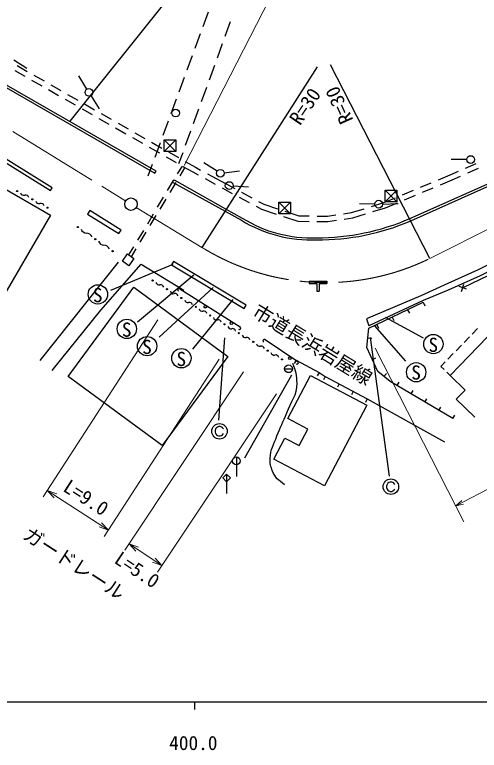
# Model space of a CAD drawing. Units: millimetres, scale not verified. Extents: x 40000 to 680000, y 20000 to 380000.
# Drawn here: x 444772 to 504785, y 198715 to 293817 of the extents above; entities that cross this region are included whole.
import ezdxf
from ezdxf.enums import TextEntityAlignment as Align

# ---------------------------------------------------------------- set-up
doc = ezdxf.new("R2010")
doc.units = ezdxf.units.MM
doc.header["$LTSCALE"] = 1000
doc.linetypes.add('CHAIN', pattern=[18.5, 12, -1.5, 3.5, -1.5])
for name, color, linetype, lineweight in [('M-BGD', 7, 'Continuous', 25), ('M-BMK', 2, 'CHAIN', 13), ('M-BMK-ROW', 30, 'Continuous', 25), ('M-BMK-SRVR', 3, 'Continuous', 25), ('M-STR-HTXT', 7, 'Continuous', 13), ('M-STR-STRC', 7, 'Continuous', 25), ('M-TTL-BAND', 7, 'Continuous', 25)]:
    doc.layers.add(name, color=color, linetype=linetype, lineweight=lineweight)
doc.styles.add('ＭＳ ゴシック', font='')
doc.styles.get('ＭＳ ゴシック').set_extended_font_data('MS Gothic')

msp = doc.modelspace()

# ---------------------------------------------------------------- linework, layer by layer
at = {"layer": 'M-BGD'}
for p, q in [((469126, 292314), (469815, 294191)), ((472615, 292878), (471932, 290998)), ((468093, 289498), (468782, 291375)), ((471591, 290058), (470908, 288178)), ((467059, 286681), (467748, 288559)), ((444678, 287991), (446345, 286886)), ((445089, 287240), (446391, 286496)), ((470567, 287238), (469884, 285359)), ((444783, 286609), (446085, 285865)), ((446954, 285369), (448256, 284625)), ((447260, 286000), (448562, 285257)), ((454093, 284202), (453039, 285902)), ((466026, 283865), (466715, 285742)), ((449431, 284761), (450733, 284017)), ((469543, 284419), (468860, 282539)), ((449125, 284129), (450427, 283386)), ((451602, 283521), (452904, 282778)), ((451296, 282890), (452598, 282146)), ((454618, 283351), (455664, 281646)), ((464992, 281049), (465681, 282926)), ((453467, 281650), (454769, 280907)), ((453773, 282282), (455075, 281538)), ((468519, 281599), (467836, 279719)), ((455944, 281042), (457246, 280298)), ((455638, 280411), (456941, 279667)), ((458115, 279803), (459418, 279059)), ((463959, 278232), (464648, 280110)), ((457809, 279171), (459112, 278428)), ((467495, 278779), (466812, 276899)), ((459980, 277932), (461283, 277188)), ((460286, 278563), (461589, 277819)), ((462457, 277324), (463760, 276580)), ((462925, 275416), (463614, 277293)), ((462151, 276692), (463454, 275948)), ((464628, 276084), (465931, 275340)), ((466471, 275959), (465950, 274523)), ((464322, 275453), (465625, 274709)), ((503170, 275097), (501170, 275118)), ((462029, 272974), (462580, 274477)), ((465813, 273224), (466429, 274250)), ((466140, 272982), (466757, 274008)), ((466493, 274213), (467768, 273485)), ((466799, 274844), (468108, 274097)), ((468108, 274097), (468791, 273727)), ((470915, 273584), (469220, 274646)), ((503026, 273997), (504400, 274599)), ((503292, 273359), (504664, 273967)), ((467768, 273485), (468481, 273099)), ((469670, 273251), (470989, 272537)), ((471834, 273382), (473819, 273633)), ((499497, 272478), (501011, 273113)), ((501011, 273113), (502111, 273595)), ((501288, 272470), (502378, 272953)), ((441787, 272310), (449374, 267904)), ((464524, 271081), (465297, 272367)), ((464852, 270840), (465625, 272125)), ((469361, 272623), (470680, 271908)), ((472038, 271969), (470279, 272921)), ((471869, 272060), (473188, 271346)), ((497191, 271512), (498574, 272092)), ((499755, 271828), (501288, 272470)), ((471559, 271432), (472878, 270718)), ((472976, 271695), (474971, 271555)), ((494885, 270546), (496268, 271126)), ((497449, 270862), (498833, 271441)), ((463236, 268939), (464009, 270224)), ((473757, 270241), (475076, 269527)), ((474067, 270870), (475386, 270155)), ((492448, 269525), (493963, 270160)), ((495143, 269896), (496527, 270475)), ((463563, 268697), (464336, 269983)), ((476265, 269679), (476948, 269309)), ((476948, 269309), (478736, 268717)), ((491298, 269332), (489298, 269366)), ((490850, 269028), (492448, 269525)), ((492297, 269339), (494296, 269404)), ((492688, 268867), (494221, 269509)), ((475956, 269051), (476669, 268664)), ((476669, 268664), (478538, 268045)), ((479685, 268403), (481473, 267811)), ((487231, 268074), (488296, 268233)), ((488296, 268233), (489895, 268731)), ((491048, 268357), (492688, 268867)), ((449374, 267904), (441405, 254181)), ((461948, 266796), (462721, 268082)), ((462275, 266555), (463048, 267840)), ((479487, 267731), (481356, 267112)), ((481473, 267811), (482825, 267795)), ((483825, 267782), (485177, 267766)), ((485177, 267766), (486242, 267926)), ((487333, 267381), (488453, 267549)), ((488453, 267549), (490093, 268059)), ((481356, 267112), (482790, 267095)), ((483790, 267083), (485224, 267065)), ((485224, 267065), (486344, 267233)), ((460660, 264654), (461432, 265939)), ((460987, 264412), (461760, 265698)), ((515829, 264797), (502642, 258519)), ((459527, 262771), (460144, 263797)), ((459855, 262529), (460472, 263555)), ((448057, 249127), (458172, 261808)), ((503113, 258352), (502171, 258686)), ((502475, 258048), (502809, 258990)), ((466122, 258379), (473889, 253465)), ((497534, 256643), (497751, 256192)), ((509810, 256280), (501015, 247177)), ((495534, 255680), (495751, 255229)), ((490202, 254489), (490526, 253607)), ((493534, 254717), (493750, 254267)), ((491533, 253755), (491750, 253304)), ((504559, 253249), (503864, 252529)), ((490405, 252033), (490902, 251982)), ((503516, 252170), (502822, 251451)), ((477109, 251808), (481352, 248985)), ((502474, 251091), (501779, 250372)), ((490978, 249237), (491434, 249443)), ((501432, 250012), (500737, 249293)), ((481110, 249146), (480874, 248705)), ((481110, 249146), (484088, 247553)), ((500390, 248933), (499814, 248337)), ((499814, 248337), (500234, 247931)), ((479642, 248041), (480642, 248041)), ((484088, 247553), (483852, 247112)), ((484088, 247553), (483852, 247112)), ((484088, 247553), (484883, 247061)), ((492475, 247038), (492790, 247427)), ((500594, 247583), (501015, 247177)), ((480051, 241607), (482969, 247168)), ((482969, 247168), (490263, 243341)), ((484883, 247061), (484646, 246621)), ((484883, 247061), (490311, 244137)), ((501015, 247177), (502963, 245295)), ((486693, 246087), (486455, 245646)), ((494171, 245862), (494426, 246292)), ((488502, 245112), (488265, 244672)), ((495972, 244796), (496226, 245226)), ((502963, 245295), (501806, 244097)), ((490311, 244137), (490074, 243697)), ((490311, 244137), (490074, 243697)), ((490311, 244137), (500278, 238592)), ((497772, 243730), (498027, 244160)), ((501806, 244097), (504195, 241788)), ((490263, 243341), (484795, 232920)), ((499573, 242664), (499828, 243095)), ((482633, 240252), (480051, 241607)), ((501374, 241598), (501628, 242029)), ((481511, 238115), (482633, 240252)), ((478234, 236363), (479662, 239085)), ((479662, 239085), (481511, 238115)), ((484795, 232920), (478234, 236363))]:
    msp.add_line(p, q, dxfattribs=at)
for points in [[(495815, 267453), (524004, 280027), (531697, 283402), (549053, 292471)], [(495937, 267173), (524131, 279784), (531824, 283158), (549181, 292228)], [(552949, 285083), (550430, 283868), (527904, 272474), (504634, 260837), (500730, 259050), (497239, 257473), (490202, 254489)], [(553166, 284633), (550653, 283421), (528138, 271876), (504883, 260065), (500765, 258224), (497552, 256852), (490526, 253607)], [(465170, 272154), (465350, 272454), (472003, 268731), (474155, 267514)], [(465170, 272154), (471961, 268419), (474051, 267254)], [(449593, 247817), (455916, 255629), (461110, 261548), (466625, 258191)], [(501374, 241598), (493271, 246395), (491680, 247682), (490276, 250793), (490533, 253273), (497534, 256643)]]:
    msp.add_lwpolyline(points, dxfattribs=at)
for points in [[(437131, 288136), (462890, 273320), (463034, 273570), (437275, 288386)], [(435869, 279481), (449382, 271079), (449616, 271455), (436103, 279857)], [(454189, 268047), (458223, 265509), (458515, 265974), (454481, 268511)], [(459360, 262894), (460178, 262291), (459494, 261364), (458676, 261967)], [(465037, 261482), (474427, 255821), (474687, 256254), (465297, 261914)], [(460140, 258592), (472318, 249643), (463841, 238108), (451663, 247057)]]:
    msp.add_lwpolyline(points, close=True, dxfattribs=at)
for centre, radius in [((454356, 283777), 500), ((465569, 281100), 500), ((503670, 275092), 500), ((471338, 273319), 500), ((472478, 271731), 500), ((445091, 271021), 75), ((447050, 269945), 75), ((491798, 269323), 500), ((449010, 268869), 75), ((452932, 266361), 75), ((455178, 264805), 75), ((457424, 263249), 75), ((462590, 259457), 75), ((464447, 258323), 75), ((466305, 257189), 75), ((468162, 256055), 75), ((469395, 256071), 175), ((470020, 254921), 75), ((472776, 253933), 175), ((471877, 253787), 75), ((473735, 252653), 75), ((475592, 251519), 75), ((477450, 250385), 75), ((479307, 249251), 75), ((480329, 249425), 175), ((480142, 248041), 500)]:
    msp.add_circle(centre, radius, dxfattribs=at)
for centre, radius, start, end in [((445954, 270911), 444, 197.15892, 285.28517), ((446188, 270055), 444, 17.15892, 105.28517), ((447913, 269835), 444, 197.15892, 285.28517), ((448147, 268978), 444, 17.15892, 105.28517), ((483020, 281777), 17069, 238.30245, 272.51837), ((483113, 281993), 17026, 238.25496, 272.17709), ((483793, 295428), 30449, 269.93758, 293.25427), ((484145, 294307), 29585, 269.27248, 293.48823), ((454090, 266395), 813, 203.09004, 267.48862), ((454019, 264771), 813, 23.09004, 87.48862), ((456336, 264839), 813, 203.09004, 267.48862), ((456265, 263215), 813, 23.09004, 87.48862), ((463415, 259285), 408, 192.53916, 284.65236), ((463622, 258495), 408, 12.53916, 104.65236), ((465273, 258151), 408, 192.53916, 284.65236), ((465479, 257361), 408, 12.53916, 104.65236), ((466021, 258220), 188, 57.68541, 237.68541), ((467130, 257017), 408, 192.53916, 284.65236), ((467337, 256227), 408, 12.53916, 104.65236), ((468988, 255883), 408, 192.53916, 284.65236), ((469194, 255093), 408, 12.53916, 104.65236), ((470845, 254749), 408, 192.53916, 284.65236), ((471052, 253958), 408, 12.53916, 104.65236), ((472703, 253615), 408, 192.53916, 284.65236), ((472909, 252824), 408, 12.53916, 104.65236), ((473789, 253307), 188, 237.68541, 57.68541), ((474560, 252481), 408, 192.53916, 284.65236), ((474767, 251690), 408, 12.53916, 104.65236), ((476418, 251347), 408, 192.53916, 284.65236), ((477005, 251652), 188, 56.35857, 236.35857), ((476624, 250556), 408, 12.53916, 104.65236), ((478275, 250213), 408, 192.53916, 284.65236), ((478482, 249422), 408, 12.53916, 104.65236), ((481248, 248829), 188, 236.35857, 56.35857)]:
    msp.add_arc(centre, radius, start, end, dxfattribs=at)
msp.add_open_spline([(479624, 233037), (478865, 233659), (478425, 233947), (478080, 234792), (477832, 235399), (477742, 235786), (477764, 236442), (477803, 237629), (478224, 238242), (478641, 239355), (479086, 240539), (479456, 241155), (479905, 242338), (480471, 243829), (481279, 244603), (481239, 246198), (481213, 247206), (481104, 247717), (480712, 248725)], degree=3, knots=[0, 0, 0, 0, 1, 1, 1, 2, 2, 2, 3, 3, 3, 4, 4, 4, 5, 5, 5, 6, 6, 6, 6], dxfattribs=at)
at = {"layer": 'M-BMK'}
for p, q in [((397263, 307791), (459111, 269740)), ((498411, 262308), (550258, 288454)), ((460476, 268904), (468961, 263730))]:
    msp.add_line(p, q, dxfattribs=at)
msp.add_arc((484972, 289633), 30451, 238.27921, 296.18886, dxfattribs=at)
at = {"layer": 'M-BMK-ROW'}
for p, q in [((464074, 276120), (464074, 277620)), ((464074, 277620), (465574, 277620)), ((464074, 277620), (465574, 276120)), ((465574, 277620), (464074, 276120)), ((465574, 277620), (465574, 276120)), ((465574, 276120), (464074, 276120)), ((492649, 269618), (492649, 271118)), ((492649, 271118), (494149, 271118)), ((492649, 271118), (494149, 269618)), ((494149, 271118), (492649, 269618)), ((494149, 271118), (494149, 269618)), ((478902, 268083), (478902, 269583)), ((478902, 269583), (480402, 269583)), ((478902, 269583), (480402, 268083)), ((480402, 269583), (478902, 268083)), ((480402, 269583), (480402, 268083)), ((494149, 269618), (492649, 269618)), ((480402, 268083), (478902, 268083))]:
    msp.add_line(p, q, dxfattribs=at)
at = {"layer": 'M-BMK-SRVR'}
for p, q in [((498411, 262308), (485567, 287358)), ((483859, 287078), (468961, 263730))]:
    msp.add_line(p, q, dxfattribs=at)
msp.add_circle((459793, 269321), 800, dxfattribs=at)
at = {"layer": 'M-STR-HTXT'}
for p, q in [((466675, 274331), (481342, 303097)), ((501744, 230312), (564467, 263092)), ((463265, 254385), (448430, 231463)), ((491333, 250724), (502786, 228269)), ((471173, 249268), (456337, 226345)), ((474339, 247645), (458990, 224580)), ((478582, 244822), (463233, 221756)), ((448973, 232302), (456881, 227185)), ((448973, 232302), (449853, 231361)), ((448973, 232302), (450192, 231886)), ((501744, 230312), (502514, 230997)), ((501744, 230312), (502746, 230554)), ((456881, 227185), (455662, 227601)), ((456881, 227185), (456001, 228126)), ((459544, 225412), (463787, 222589)), ((459544, 225412), (460412, 224459)), ((459544, 225412), (460758, 224980)), ((463787, 222589), (462919, 223542)), ((463787, 222589), (462573, 223021))]:
    msp.add_line(p, q, dxfattribs=at)
at = {"layer": 'M-STR-STRC'}
for p, q in [((451941, 280036), (483259, 319347)), ((457205, 258210), (465245, 261569)), ((460632, 254123), (467910, 260190)), ((482790, 259350), (485090, 259360)), ((482790, 259350), (482792, 259050)), ((482792, 259050), (483791, 259055)), ((483791, 259055), (483795, 258055)), ((484091, 259056), (485091, 259060)), ((484091, 259056), (484095, 258056)), ((485090, 259360), (485091, 259060)), ((463453, 252129), (470420, 258548)), ((483795, 258055), (484095, 258056)), ((467785, 250568), (472998, 257017)), ((492618, 254709), (497547, 252022)), ((491230, 253576), (495238, 249037)), ((471881, 252056), (471109, 241413)), ((490709, 252067), (493123, 234138)), ((480539, 247213), (474467, 236497)), ((470723, 240257), (470673, 240057)), ((470673, 240057), (470673, 239857)), ((470673, 239857), (470723, 239657)), ((470823, 240407), (470723, 240257)), ((470973, 240507), (470823, 240407)), ((471123, 240557), (470973, 240507)), ((471323, 240557), (471123, 240557)), ((471473, 240507), (471323, 240557)), ((471623, 240407), (471473, 240507)), ((471723, 240257), (471623, 240407)), ((470723, 239657), (470823, 239507)), ((470823, 239507), (470973, 239407)), ((470973, 239407), (471123, 239357)), ((471123, 239357), (471323, 239357)), ((471323, 239357), (471473, 239407)), ((471473, 239407), (471623, 239507)), ((471623, 239507), (471723, 239657)), ((473403, 236634), (473403, 234134)), ((471639, 233923), (472139, 234423)), ((472139, 234423), (472139, 231923)), ((472139, 234423), (472639, 233923)), ((472139, 233423), (471639, 233923)), ((472639, 233923), (472139, 233423)), ((492868, 233091), (492818, 232891)), ((492968, 233241), (492868, 233091)), ((493118, 233341), (492968, 233241)), ((493268, 233391), (493118, 233341)), ((493468, 233391), (493268, 233391)), ((493618, 233341), (493468, 233391)), ((493768, 233241), (493618, 233341)), ((493868, 233091), (493768, 233241)), ((492818, 232891), (492818, 232691)), ((492818, 232691), (492868, 232491)), ((492868, 232491), (492968, 232341)), ((492968, 232341), (493118, 232241)), ((493118, 232241), (493268, 232191)), ((493268, 232191), (493468, 232191)), ((493468, 232191), (493618, 232241)), ((493618, 232241), (493768, 232341)), ((493768, 232341), (493868, 232491))]:
    msp.add_line(p, q, dxfattribs=at)
for centre, radius in [((455514, 257661), 1250), ((459255, 253195), 1250), ((461877, 250966), 1250), ((498855, 251234), 1250), ((466304, 249405), 1250), ((496634, 247589), 1250), ((471223, 239957), 1000), ((473403, 236134), 500), ((493368, 232791), 1000)]:
    msp.add_circle(centre, radius, dxfattribs=at)
at = {"layer": 'M-TTL-BAND'}
for p, q in [((40000, 205000), (579000, 205000)), ((468000, 205000), (468000, 204000))]:
    msp.add_line(p, q, dxfattribs=at)

# ---------------------------------------------------------------- texts
at = {"layer": 'M-BGD', "style": 'ＭＳ ゴシック'}
msp.add_text('市道長浜岩屋線', height=1833, rotation=328.525, dxfattribs=at).set_placement((482492, 249934), align=Align.BOTTOM_CENTER)
at = {"layer": 'M-BMK-SRVR', "style": 'ＭＳ ゴシック'}
for rotation, p in [(114.307, (487701, 279835)), (55.952, (480876, 279912))]:
    msp.add_text('R=30', height=1833, rotation=rotation, dxfattribs=at).set_placement(p, align=Align.MIDDLE_LEFT)
at = {"layer": 'M-STR-HTXT', "style": 'ＭＳ ゴシック'}
for s, rotation, p in [('L=9.0', 327.089, (453199, 230163)), ('ガードレール', 327.089, (451673, 221650)), ('L=5.0', 326.359, (459780, 220843))]:
    msp.add_text(s, height=1833, rotation=rotation, dxfattribs=at).set_placement(p, align=Align.BOTTOM_CENTER)
at = {"layer": 'M-STR-STRC', "style": 'ＭＳ ゴシック'}
for p in [(455497, 257563), (459239, 253097), (498839, 251136), (461861, 250868), (466288, 249307), (496618, 247555)]:
    msp.add_text('S', height=1833, dxfattribs=at).set_placement(p, align=Align.MIDDLE_CENTER)
at = {"layer": 'M-TTL-BAND', "style": 'ＭＳ ゴシック'}
msp.add_text('400.0', height=1833, dxfattribs=at).set_placement((467844, 198195), align=Align.BOTTOM_CENTER)

doc.saveas('drawing.dxf')
